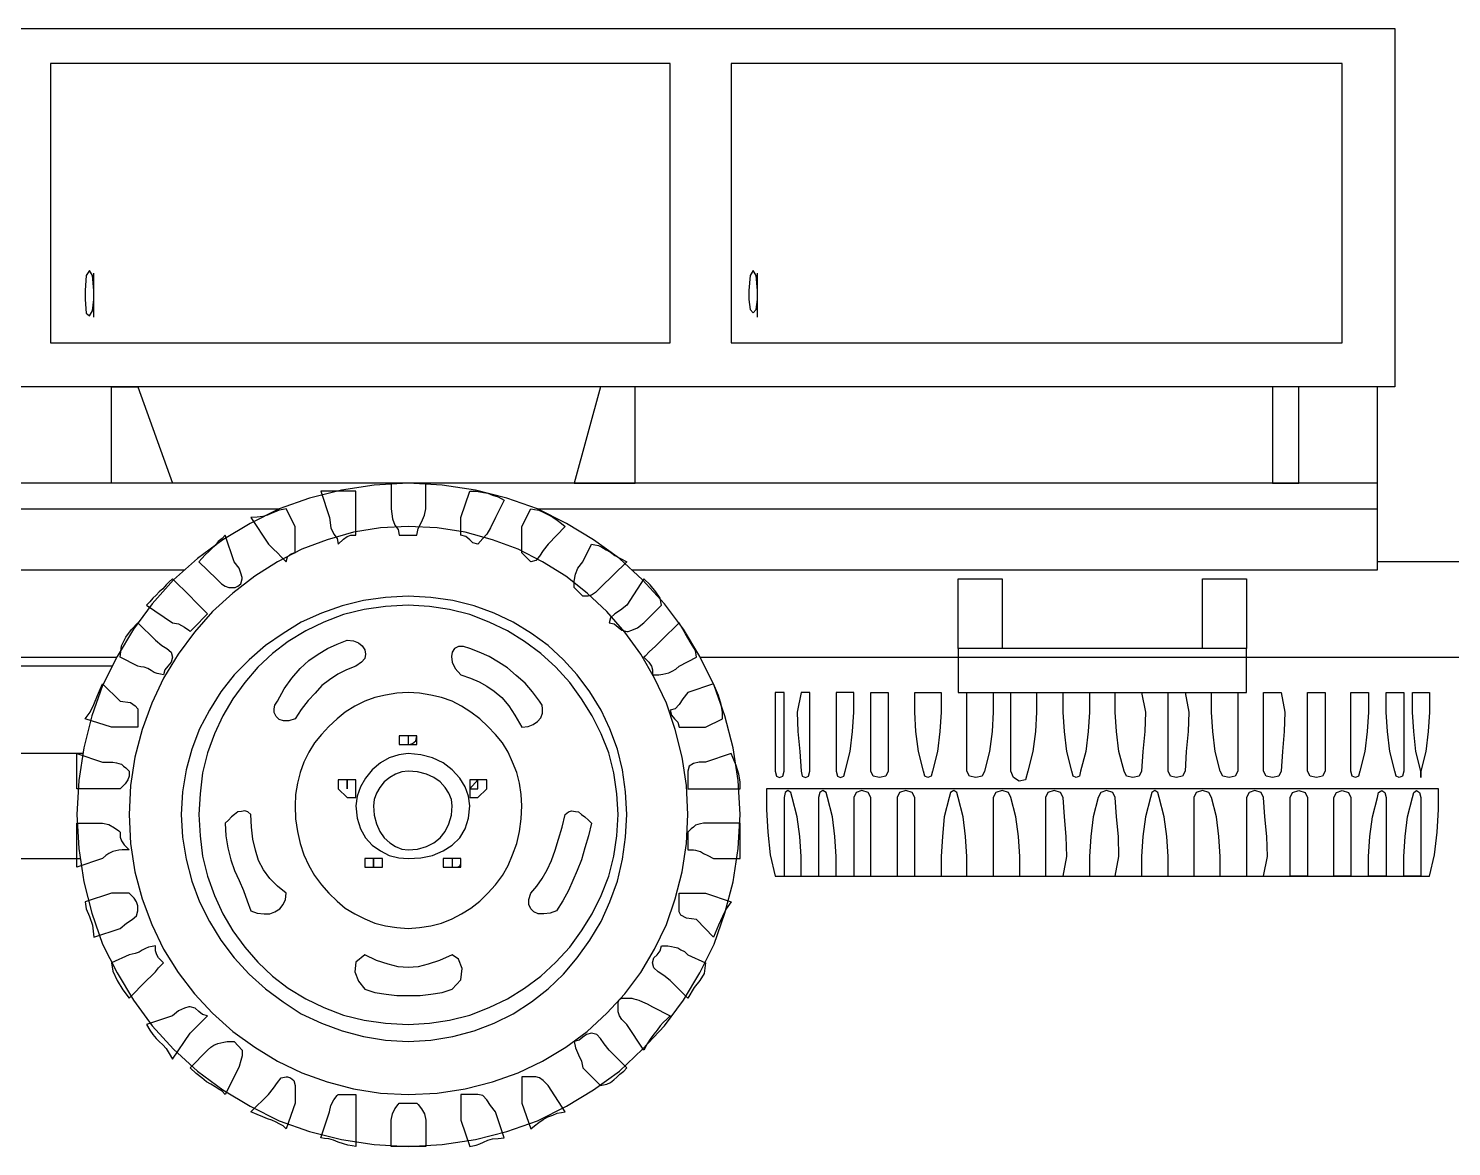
# Model space of a CAD drawing. Header units: millimetres. Extents: x -3106.05 to -3100.2, y 1822.95 to 1825.11.
# Drawn here: x -3104.219 to -3102.379, y 1822.962 to 1824.408 of the extents above; entities that cross this region are included whole.
import ezdxf

# ---------------------------------------------------------------- set-up
doc = ezdxf.new("R2010")
doc.units = ezdxf.units.MM
doc.header["$LTSCALE"] = 10
doc.layers.add('Veículos', color=2, linetype='Continuous')

msp = doc.modelspace()

# ---------------------------------------------------------------- linework, layer by layer
at = {"layer": 'Veículos'}
for points in [[(-3102.4519, 1823.9442), (-3105.9975, 1823.9442), (-3105.9975, 1824.4076), (-3102.4519, 1824.4076), (-3102.4519, 1823.9442)], [(-3103.3892, 1824.3621), (-3104.1909, 1824.3621), (-3104.1909, 1824.0011), (-3103.3892, 1824.0011), (-3103.3892, 1824.3621)], [(-3103.3892, 1824.3621), (-3104.1909, 1824.3621), (-3104.1909, 1824.0011)], [(-3102.5201, 1824.3621), (-3103.3104, 1824.3621), (-3103.3104, 1824.0011), (-3102.5201, 1824.0011), (-3102.5201, 1824.3621)], [(-3102.5201, 1824.3621), (-3103.3104, 1824.3621), (-3103.3104, 1824.0011)], [(-3104.1348, 1824.0686), (-3104.1364, 1824.0881), (-3104.1405, 1824.0946), (-3104.1446, 1824.0881), (-3104.1462, 1824.0686), (-3104.1462, 1824.0572), (-3104.1446, 1824.0393), (-3104.1405, 1824.036), (-3104.1364, 1824.0426), (-3104.1348, 1824.0572), (-3104.1348, 1824.0686)], [(-3103.2762, 1824.0686), (-3103.2779, 1824.0881), (-3103.2819, 1824.0946), (-3103.286, 1824.0881), (-3103.2876, 1824.0686), (-3103.2876, 1824.0572), (-3103.286, 1824.0442), (-3103.2819, 1824.0401), (-3103.2779, 1824.0442), (-3103.2762, 1824.0572), (-3103.2762, 1824.0686)], [(-3104.1348, 1824.0344), (-3104.1348, 1824.036), (-3104.1348, 1824.0417), (-3104.1348, 1824.0491), (-3104.1348, 1824.0572), (-3104.1348, 1824.0686), (-3104.1348, 1824.0767), (-3104.1348, 1824.084), (-3104.1348, 1824.0897), (-3104.1348, 1824.0913)], [(-3103.2762, 1824.0344), (-3103.2762, 1824.036), (-3103.2762, 1824.0417), (-3103.2762, 1824.0491), (-3103.2762, 1824.0572), (-3103.2762, 1824.0686), (-3103.2762, 1824.0816), (-3103.2762, 1824.0889), (-3103.2762, 1824.0913), (-3103.2762, 1824.0913)], [(-3102.4746, 1823.9442), (-3105.9528, 1823.9442), (-3105.9528, 1823.7076), (-3104.9531, 1823.7076)], [(-3104.1121, 1823.9442), (-3104.0779, 1823.9442), (-3104.0332, 1823.8198), (-3104.1121, 1823.8198), (-3104.1121, 1823.9442)], [(-3103.4348, 1823.9442), (-3103.4795, 1823.9442), (-3103.5137, 1823.8198), (-3103.4348, 1823.8198), (-3103.4348, 1823.9442)], [(-3103.4392, 1823.7076), (-3102.4746, 1823.7076), (-3102.4746, 1823.9442)], [(-3102.5762, 1823.9442), (-3102.6104, 1823.9442), (-3102.6104, 1823.8198), (-3102.5762, 1823.8198), (-3102.5762, 1823.9442)], [(-3103.5608, 1823.7865), (-3102.4746, 1823.7865), (-3102.4746, 1823.8198), (-3105.7382, 1823.8198), (-3105.7382, 1823.7865)], [(-3103.7283, 1823.8198), (-3103.7722, 1823.8173), (-3103.8145, 1823.8108), (-3103.856, 1823.8003), (-3103.895, 1823.7865), (-3103.9324, 1823.7677), (-3103.9681, 1823.7466), (-3104.0007, 1823.7222), (-3104.0316, 1823.6946), (-3104.0592, 1823.6637), (-3104.0836, 1823.6311), (-3104.1047, 1823.5954), (-3104.1235, 1823.558), (-3104.1372, 1823.519), (-3104.1478, 1823.4775), (-3104.1543, 1823.4352), (-3104.1568, 1823.3913), (-3104.1543, 1823.3474), (-3104.1478, 1823.3043), (-3104.1372, 1823.2637), (-3104.1235, 1823.2238), (-3104.1047, 1823.1864), (-3104.0836, 1823.1514), (-3104.0592, 1823.1181), (-3104.0316, 1823.088), (-3104.0007, 1823.0596), (-3103.9681, 1823.0352), (-3103.9324, 1823.014), (-3103.895, 1822.9954), (-3103.856, 1822.9815), (-3103.8145, 1822.9709), (-3103.7722, 1822.9645), (-3103.7283, 1822.962), (-3103.6844, 1822.9645), (-3103.6413, 1822.9709), (-3103.6007, 1822.9815), (-3103.5608, 1822.9954), (-3103.5234, 1823.014), (-3103.4884, 1823.0352), (-3103.4551, 1823.0596), (-3103.425, 1823.088), (-3103.3966, 1823.1181), (-3103.3722, 1823.1514), (-3103.351, 1823.1864), (-3103.3324, 1823.2238), (-3103.3185, 1823.2637), (-3103.3079, 1823.3043), (-3103.3014, 1823.3474), (-3103.299, 1823.3913), (-3103.3014, 1823.4352), (-3103.3079, 1823.4775), (-3103.3185, 1823.519), (-3103.3324, 1823.558), (-3103.351, 1823.5954), (-3103.3722, 1823.6311), (-3103.3966, 1823.6637), (-3103.425, 1823.6946), (-3103.4551, 1823.7222), (-3103.4884, 1823.7466), (-3103.5234, 1823.7677), (-3103.5608, 1823.7865), (-3103.6007, 1823.8003), (-3103.6413, 1823.8108), (-3103.6844, 1823.8173), (-3103.7283, 1823.8198)], [(-3103.7055, 1823.8198), (-3103.7104, 1823.8198), (-3103.7161, 1823.8198), (-3103.7218, 1823.8198), (-3103.7283, 1823.8198), (-3103.7348, 1823.8198), (-3103.7405, 1823.8198), (-3103.7454, 1823.8198), (-3103.7502, 1823.8198), (-3103.7502, 1823.7865), (-3103.7486, 1823.7734), (-3103.7454, 1823.7653), (-3103.7413, 1823.7596), (-3103.7397, 1823.7523), (-3103.7332, 1823.7523), (-3103.7283, 1823.7523), (-3103.7234, 1823.7523), (-3103.7169, 1823.7523), (-3103.7153, 1823.7612), (-3103.7112, 1823.7694), (-3103.7072, 1823.7783), (-3103.7055, 1823.7865), (-3103.7055, 1823.8198)], [(-3103.7958, 1823.8092), (-3103.8007, 1823.8092), (-3103.8064, 1823.8092), (-3103.812, 1823.8092), (-3103.8186, 1823.8092), (-3103.825, 1823.8092), (-3103.8307, 1823.8092), (-3103.8364, 1823.8092), (-3103.8413, 1823.8092), (-3103.8299, 1823.7751), (-3103.8283, 1823.762), (-3103.8242, 1823.7539), (-3103.8202, 1823.7482), (-3103.8186, 1823.7409), (-3103.812, 1823.7474), (-3103.8072, 1823.7507), (-3103.8023, 1823.7523), (-3103.7958, 1823.7523), (-3103.7958, 1823.7596), (-3103.7958, 1823.7653), (-3103.7958, 1823.7734), (-3103.7958, 1823.7865), (-3103.7958, 1823.8092)], [(-3103.6486, 1823.8092), (-3103.6446, 1823.8092), (-3103.6405, 1823.8092), (-3103.6356, 1823.8084), (-3103.6307, 1823.8076), (-3103.625, 1823.8068), (-3103.6193, 1823.8043), (-3103.612, 1823.8019), (-3103.6039, 1823.7978), (-3103.6153, 1823.7751), (-3103.6218, 1823.762), (-3103.6267, 1823.7539), (-3103.6315, 1823.7482), (-3103.6381, 1823.7409), (-3103.6446, 1823.7425), (-3103.6486, 1823.7466), (-3103.6535, 1823.7507), (-3103.66, 1823.7523), (-3103.66, 1823.7588), (-3103.66, 1823.7637), (-3103.66, 1823.7686), (-3103.66, 1823.7751), (-3103.6486, 1823.8092)], [(-3104.54, 1823.7865), (-3103.895, 1823.7865)], [(-3103.886, 1823.7865), (-3103.8901, 1823.7856), (-3103.895, 1823.7848), (-3103.899, 1823.7832), (-3103.9047, 1823.7808), (-3103.9104, 1823.7783), (-3103.9161, 1823.7767), (-3103.9234, 1823.7759), (-3103.9316, 1823.7751), (-3103.9088, 1823.7409), (-3103.9023, 1823.7344), (-3103.8974, 1823.7295), (-3103.8925, 1823.7246), (-3103.886, 1823.7181), (-3103.8844, 1823.7246), (-3103.8803, 1823.7279), (-3103.8763, 1823.7295), (-3103.8746, 1823.7295), (-3103.8746, 1823.7385), (-3103.8746, 1823.7466), (-3103.8746, 1823.7556), (-3103.8746, 1823.7637), (-3103.886, 1823.7865)], [(-3103.5697, 1823.7865), (-3103.5649, 1823.7856), (-3103.5592, 1823.7848), (-3103.5535, 1823.7824), (-3103.5478, 1823.7791), (-3103.5413, 1823.7759), (-3103.5356, 1823.7718), (-3103.5299, 1823.7677), (-3103.525, 1823.7637), (-3103.547, 1823.7409), (-3103.5535, 1823.7328), (-3103.5584, 1823.7255), (-3103.5632, 1823.7198), (-3103.5697, 1823.7181), (-3103.5811, 1823.7295), (-3103.5811, 1823.7385), (-3103.5811, 1823.7466), (-3103.5811, 1823.7556), (-3103.5811, 1823.7637), (-3103.5697, 1823.7865)], [(-3103.7283, 1823.7637), (-3103.7641, 1823.762), (-3103.799, 1823.7564), (-3103.8332, 1823.7466), (-3103.8657, 1823.7344), (-3103.8974, 1823.7181), (-3103.9267, 1823.6995), (-3103.9551, 1823.6775), (-3103.9812, 1823.6539), (-3104.0047, 1823.6271), (-3104.0259, 1823.5986), (-3104.0446, 1823.5677), (-3104.06, 1823.5352), (-3104.0722, 1823.5011), (-3104.082, 1823.4653), (-3104.0876, 1823.4287), (-3104.0893, 1823.3913), (-3104.0876, 1823.3539), (-3104.082, 1823.3173), (-3104.0722, 1823.2823), (-3104.06, 1823.249), (-3104.0446, 1823.2173), (-3104.0259, 1823.1872), (-3104.0047, 1823.1596), (-3103.9812, 1823.1344), (-3103.9551, 1823.1108), (-3103.9267, 1823.0905), (-3103.8974, 1823.0726), (-3103.8657, 1823.0571), (-3103.8332, 1823.0458), (-3103.799, 1823.0368), (-3103.7641, 1823.0311), (-3103.7283, 1823.0295), (-3103.6909, 1823.0311), (-3103.6543, 1823.0368), (-3103.6193, 1823.0458), (-3103.586, 1823.0571), (-3103.5543, 1823.0726), (-3103.5242, 1823.0905), (-3103.4966, 1823.1108), (-3103.4714, 1823.1344), (-3103.4478, 1823.1596), (-3103.4275, 1823.1872), (-3103.4096, 1823.2173), (-3103.3941, 1823.249), (-3103.3828, 1823.2823), (-3103.3738, 1823.3173), (-3103.3681, 1823.3539), (-3103.3665, 1823.3913), (-3103.3681, 1823.4287), (-3103.3738, 1823.4653), (-3103.3828, 1823.5011), (-3103.3941, 1823.5352), (-3103.4096, 1823.5677), (-3103.4275, 1823.5986), (-3103.4478, 1823.6271), (-3103.4714, 1823.6539), (-3103.4966, 1823.6775), (-3103.5242, 1823.6995), (-3103.5543, 1823.7181), (-3103.586, 1823.7344), (-3103.6193, 1823.7466), (-3103.6543, 1823.7564), (-3103.6909, 1823.762), (-3103.7283, 1823.7637)], [(-3103.9649, 1823.7523), (-3103.969, 1823.7482), (-3103.9738, 1823.7442), (-3103.9779, 1823.7393), (-3103.982, 1823.7352), (-3103.986, 1823.7312), (-3103.9909, 1823.7271), (-3103.995, 1823.7222), (-3103.999, 1823.7181), (-3103.9763, 1823.6962), (-3103.9698, 1823.6897), (-3103.9649, 1823.6864), (-3103.96, 1823.6848), (-3103.9535, 1823.6848), (-3103.9519, 1823.6848), (-3103.9486, 1823.6864), (-3103.9446, 1823.6897), (-3103.943, 1823.6962), (-3103.943, 1823.6978), (-3103.9446, 1823.7035), (-3103.947, 1823.71), (-3103.9535, 1823.7181), (-3103.9649, 1823.7523)], [(-3103.4909, 1823.7409), (-3103.4868, 1823.7401), (-3103.4819, 1823.7393), (-3103.4779, 1823.7369), (-3103.4722, 1823.7336), (-3103.4665, 1823.7303), (-3103.4608, 1823.7263), (-3103.4535, 1823.7222), (-3103.4454, 1823.7181), (-3103.4795, 1823.6848), (-3103.486, 1823.6783), (-3103.4909, 1823.675), (-3103.4958, 1823.6734), (-3103.5023, 1823.6734), (-3103.5137, 1823.6848), (-3103.5137, 1823.6929), (-3103.512, 1823.7019), (-3103.5088, 1823.71), (-3103.5023, 1823.7181), (-3103.4909, 1823.7409)], [(-3104.4003, 1823.7076), (-3104.017, 1823.7076)], [(-3103.3506, 1823.5946), (-3102.3502, 1823.5946), (-3102.3502, 1823.7181), (-3102.4746, 1823.7181), (-3102.4746, 1823.7181)], [(-3104.0332, 1823.6962), (-3104.0373, 1823.6921), (-3104.0413, 1823.6881), (-3104.0454, 1823.6832), (-3104.0503, 1823.6791), (-3104.0543, 1823.675), (-3104.0584, 1823.671), (-3104.0625, 1823.6661), (-3104.0665, 1823.6621), (-3104.0332, 1823.6393), (-3104.0251, 1823.6377), (-3104.0177, 1823.6336), (-3104.012, 1823.6295), (-3104.0104, 1823.6279), (-3104.0039, 1823.6344), (-3103.999, 1823.6393), (-3103.9942, 1823.6442), (-3103.9877, 1823.6507), (-3103.9942, 1823.6572), (-3103.999, 1823.6621), (-3104.0039, 1823.6669), (-3104.0104, 1823.6734), (-3104.0332, 1823.6962)], [(-3103.4006, 1823.6621), (-3103.4023, 1823.671), (-3103.408, 1823.6791), (-3103.4153, 1823.6881), (-3103.4234, 1823.6962), (-3103.4454, 1823.6621), (-3103.4535, 1823.6556), (-3103.4608, 1823.6507), (-3103.4665, 1823.6458), (-3103.4681, 1823.6393), (-3103.4616, 1823.6377), (-3103.4567, 1823.6336), (-3103.4519, 1823.6295), (-3103.4454, 1823.6279), (-3103.4437, 1823.6279), (-3103.4388, 1823.6295), (-3103.4315, 1823.6328), (-3103.4234, 1823.6393), (-3103.4006, 1823.6621)], [(-3102.96, 1823.606), (-3103.0169, 1823.606), (-3103.0169, 1823.6962), (-3102.96, 1823.6962), (-3102.96, 1823.606)], [(-3102.6437, 1823.606), (-3102.7006, 1823.606), (-3102.7006, 1823.6962), (-3102.6437, 1823.6962), (-3102.6437, 1823.606)], [(-3103.7283, 1823.6734), (-3103.7576, 1823.6718), (-3103.786, 1823.6678), (-3103.8137, 1823.6612), (-3103.8405, 1823.6515), (-3103.8665, 1823.6401), (-3103.8901, 1823.6255), (-3103.9128, 1823.61), (-3103.934, 1823.5913), (-3103.9535, 1823.5718), (-3103.9706, 1823.5498), (-3103.9852, 1823.5263), (-3103.9982, 1823.5019), (-3104.008, 1823.4759), (-3104.0153, 1823.449), (-3104.0202, 1823.4206), (-3104.0218, 1823.3913), (-3104.0202, 1823.362), (-3104.0153, 1823.3336), (-3104.008, 1823.3051), (-3103.9982, 1823.2783), (-3103.9852, 1823.2531), (-3103.9706, 1823.2287), (-3103.9535, 1823.2059), (-3103.934, 1823.1848), (-3103.9128, 1823.1661), (-3103.8901, 1823.149), (-3103.8665, 1823.1336), (-3103.8405, 1823.1214), (-3103.8137, 1823.1116), (-3103.786, 1823.1043), (-3103.7576, 1823.0994), (-3103.7283, 1823.0978), (-3103.699, 1823.0994), (-3103.6706, 1823.1043), (-3103.6429, 1823.1116), (-3103.6169, 1823.1214), (-3103.5925, 1823.1336), (-3103.5689, 1823.149), (-3103.547, 1823.1661), (-3103.5275, 1823.1848), (-3103.5096, 1823.2059), (-3103.4933, 1823.2287), (-3103.4787, 1823.2531), (-3103.4673, 1823.2783), (-3103.4576, 1823.3051), (-3103.451, 1823.3336), (-3103.447, 1823.362), (-3103.4454, 1823.3913), (-3103.447, 1823.4206), (-3103.451, 1823.449), (-3103.4576, 1823.4759), (-3103.4673, 1823.5019), (-3103.4787, 1823.5263), (-3103.4933, 1823.5498), (-3103.5096, 1823.5718), (-3103.5275, 1823.5913), (-3103.547, 1823.61), (-3103.5689, 1823.6255), (-3103.5925, 1823.6401), (-3103.6169, 1823.6515), (-3103.6429, 1823.6612), (-3103.6706, 1823.6678), (-3103.699, 1823.6718), (-3103.7283, 1823.6734)], [(-3103.7283, 1823.6621), (-3103.7576, 1823.6604), (-3103.7852, 1823.6564), (-3103.812, 1823.6499), (-3103.8372, 1823.6401), (-3103.8608, 1823.6287), (-3103.8836, 1823.6149), (-3103.9039, 1823.5994), (-3103.9226, 1823.5816), (-3103.9397, 1823.562), (-3103.9551, 1823.5409), (-3103.9681, 1823.519), (-3103.9787, 1823.4954), (-3103.9877, 1823.471), (-3103.9942, 1823.445), (-3103.9974, 1823.4181), (-3103.999, 1823.3913), (-3103.9974, 1823.3636), (-3103.9942, 1823.3376), (-3103.9877, 1823.3116), (-3103.9787, 1823.2864), (-3103.9681, 1823.2629), (-3103.9551, 1823.2409), (-3103.9397, 1823.2198), (-3103.9226, 1823.2002), (-3103.9039, 1823.1824), (-3103.8836, 1823.1669), (-3103.8608, 1823.1531), (-3103.8372, 1823.1417), (-3103.812, 1823.132), (-3103.7852, 1823.1254), (-3103.7576, 1823.1214), (-3103.7283, 1823.1197), (-3103.7006, 1823.1214), (-3103.6746, 1823.1254), (-3103.6486, 1823.132), (-3103.6234, 1823.1417), (-3103.5998, 1823.1531), (-3103.5779, 1823.1669), (-3103.5568, 1823.1824), (-3103.5372, 1823.2002), (-3103.5193, 1823.2198), (-3103.5039, 1823.2409), (-3103.4901, 1823.2629), (-3103.4787, 1823.2864), (-3103.4689, 1823.3116), (-3103.4624, 1823.3376), (-3103.4584, 1823.3636), (-3103.4567, 1823.3913), (-3103.4584, 1823.4181), (-3103.4624, 1823.445), (-3103.4689, 1823.471), (-3103.4787, 1823.4954), (-3103.4901, 1823.519), (-3103.5039, 1823.5409), (-3103.5193, 1823.562), (-3103.5372, 1823.5816), (-3103.5568, 1823.5994), (-3103.5779, 1823.6149), (-3103.5998, 1823.6287), (-3103.6234, 1823.6401), (-3103.6486, 1823.6499), (-3103.6746, 1823.6564), (-3103.7006, 1823.6604), (-3103.7283, 1823.6621)], [(-3104.1007, 1823.5946), (-3104.099, 1823.6092), (-3104.0933, 1823.6206), (-3104.086, 1823.6303), (-3104.0779, 1823.6393), (-3104.0551, 1823.6165), (-3104.047, 1823.61), (-3104.0405, 1823.606), (-3104.0348, 1823.6011), (-3104.0332, 1823.5946), (-3104.0348, 1823.5881), (-3104.0389, 1823.5832), (-3104.0429, 1823.5783), (-3104.0446, 1823.5718), (-3104.0486, 1823.5726), (-3104.0527, 1823.5734), (-3104.0568, 1823.5751), (-3104.0608, 1823.5775), (-3104.0649, 1823.5799), (-3104.0698, 1823.5816), (-3104.0739, 1823.5824), (-3104.0779, 1823.5832), (-3104.1007, 1823.5946)], [(-3103.3551, 1823.5946), (-3103.3567, 1823.6035), (-3103.3624, 1823.6125), (-3103.3697, 1823.6247), (-3103.3779, 1823.6393), (-3103.4006, 1823.6165), (-3103.4088, 1823.6084), (-3103.4161, 1823.6019), (-3103.4218, 1823.5962), (-3103.4234, 1823.5946), (-3103.4169, 1823.5881), (-3103.4137, 1823.5832), (-3103.412, 1823.5783), (-3103.412, 1823.5718), (-3103.408, 1823.5718), (-3103.4039, 1823.5718), (-3103.399, 1823.5726), (-3103.3949, 1823.5734), (-3103.3909, 1823.5743), (-3103.3868, 1823.5767), (-3103.382, 1823.5791), (-3103.3779, 1823.5832), (-3103.3551, 1823.5946)], [(-3103.7958, 1823.5832), (-3103.808, 1823.5783), (-3103.8194, 1823.5726), (-3103.8299, 1823.5653), (-3103.8397, 1823.558), (-3103.8486, 1823.5482), (-3103.8576, 1823.5385), (-3103.8665, 1823.5271), (-3103.8746, 1823.5149), (-3103.8828, 1823.5124), (-3103.8893, 1823.5124), (-3103.895, 1823.5141), (-3103.899, 1823.5181), (-3103.9015, 1823.523), (-3103.9015, 1823.5279), (-3103.9007, 1823.5328), (-3103.8974, 1823.5377), (-3103.8885, 1823.5539), (-3103.8787, 1823.5677), (-3103.8681, 1823.5799), (-3103.8568, 1823.5905), (-3103.8446, 1823.5986), (-3103.8324, 1823.606), (-3103.8202, 1823.6116), (-3103.8072, 1823.6165), (-3103.799, 1823.6157), (-3103.7925, 1823.6133), (-3103.7876, 1823.6092), (-3103.7844, 1823.6043), (-3103.7836, 1823.5986), (-3103.7844, 1823.5929), (-3103.7885, 1823.5881), (-3103.7958, 1823.5832)], [(-3103.66, 1823.5718), (-3103.6478, 1823.5677), (-3103.6364, 1823.5629), (-3103.6267, 1823.5572), (-3103.6169, 1823.5507), (-3103.6071, 1823.5425), (-3103.5982, 1823.532), (-3103.5901, 1823.5198), (-3103.5811, 1823.5043), (-3103.573, 1823.5051), (-3103.5665, 1823.5076), (-3103.5608, 1823.5116), (-3103.5568, 1823.5165), (-3103.5543, 1823.5222), (-3103.5543, 1823.5279), (-3103.5551, 1823.5328), (-3103.5584, 1823.5377), (-3103.5673, 1823.5498), (-3103.5771, 1823.5612), (-3103.5885, 1823.571), (-3103.5998, 1823.5808), (-3103.6112, 1823.5881), (-3103.6234, 1823.5954), (-3103.6364, 1823.6011), (-3103.6486, 1823.606), (-3103.6567, 1823.6084), (-3103.6632, 1823.6084), (-3103.6681, 1823.606), (-3103.6714, 1823.6011), (-3103.6722, 1823.5954), (-3103.6714, 1823.5881), (-3103.6673, 1823.5799), (-3103.66, 1823.5718)], [(-3102.6437, 1823.606), (-3103.0169, 1823.606), (-3103.0169, 1823.549), (-3102.6437, 1823.549), (-3102.6437, 1823.606)], [(-3104.3061, 1823.5946), (-3104.2023, 1823.5946), (-3104.1051, 1823.5946)], [(-3104.1108, 1823.5832), (-3104.2994, 1823.5832)], [(-3104.1462, 1823.5149), (-3104.1397, 1823.5238), (-3104.1348, 1823.5336), (-3104.1299, 1823.545), (-3104.1235, 1823.5604), (-3104.1007, 1823.5377), (-3104.0876, 1823.536), (-3104.0812, 1823.532), (-3104.0779, 1823.5279), (-3104.0779, 1823.5263), (-3104.0779, 1823.5198), (-3104.0779, 1823.5149), (-3104.0779, 1823.5108), (-3104.0779, 1823.5043), (-3104.082, 1823.5043), (-3104.0868, 1823.5043), (-3104.0909, 1823.5043), (-3104.095, 1823.5043), (-3104.099, 1823.5043), (-3104.1039, 1823.5043), (-3104.108, 1823.5043), (-3104.1121, 1823.5043), (-3104.1462, 1823.5149)], [(-3103.3218, 1823.5149), (-3103.3218, 1823.5238), (-3103.3234, 1823.5336), (-3103.3267, 1823.545), (-3103.3332, 1823.5604), (-3103.3665, 1823.549), (-3103.373, 1823.5409), (-3103.3779, 1823.5336), (-3103.3828, 1823.5279), (-3103.3892, 1823.5263), (-3103.3876, 1823.5198), (-3103.3836, 1823.5149), (-3103.3795, 1823.5108), (-3103.3779, 1823.5043), (-3103.3738, 1823.5043), (-3103.3706, 1823.5043), (-3103.3681, 1823.5043), (-3103.3649, 1823.5043), (-3103.3616, 1823.5043), (-3103.3567, 1823.5043), (-3103.351, 1823.5043), (-3103.3437, 1823.5043), (-3103.3218, 1823.5149)], [(-3103.7283, 1823.549), (-3103.7429, 1823.5482), (-3103.7576, 1823.5458), (-3103.7714, 1823.5425), (-3103.7844, 1823.5377), (-3103.7974, 1823.5312), (-3103.8096, 1823.5238), (-3103.8202, 1823.5149), (-3103.8307, 1823.5051), (-3103.8405, 1823.4946), (-3103.8494, 1823.484), (-3103.8568, 1823.4718), (-3103.8633, 1823.4588), (-3103.8681, 1823.4458), (-3103.8714, 1823.432), (-3103.8738, 1823.4173), (-3103.8746, 1823.4027), (-3103.8738, 1823.3856), (-3103.8714, 1823.3693), (-3103.8681, 1823.3539), (-3103.8633, 1823.3393), (-3103.8568, 1823.3254), (-3103.8494, 1823.3125), (-3103.8405, 1823.3002), (-3103.8307, 1823.2897), (-3103.8202, 1823.2791), (-3103.8096, 1823.2702), (-3103.7974, 1823.2629), (-3103.7844, 1823.2563), (-3103.7714, 1823.2506), (-3103.7576, 1823.2474), (-3103.7429, 1823.245), (-3103.7283, 1823.2441), (-3103.7137, 1823.245), (-3103.699, 1823.2474), (-3103.6852, 1823.2506), (-3103.6714, 1823.2563), (-3103.6592, 1823.2629), (-3103.647, 1823.2702), (-3103.6356, 1823.2791), (-3103.625, 1823.2897), (-3103.6153, 1823.3002), (-3103.6063, 1823.3125), (-3103.599, 1823.3254), (-3103.5933, 1823.3393), (-3103.5876, 1823.3539), (-3103.5844, 1823.3693), (-3103.5819, 1823.3856), (-3103.5811, 1823.4027), (-3103.5819, 1823.4173), (-3103.5844, 1823.432), (-3103.5876, 1823.4458), (-3103.5933, 1823.4588), (-3103.599, 1823.4718), (-3103.6063, 1823.484), (-3103.6153, 1823.4946), (-3103.625, 1823.5051), (-3103.6356, 1823.5149), (-3103.647, 1823.5238), (-3103.6592, 1823.5312), (-3103.6714, 1823.5377), (-3103.6852, 1823.5425), (-3103.699, 1823.5458), (-3103.7137, 1823.5482), (-3103.7283, 1823.549)], [(-3103.2535, 1823.549), (-3103.2535, 1823.5238), (-3103.2535, 1823.4986), (-3103.2535, 1823.4726), (-3103.2535, 1823.4474), (-3103.2519, 1823.4409), (-3103.2478, 1823.4393), (-3103.2437, 1823.4409), (-3103.2421, 1823.4474), (-3103.2421, 1823.4726), (-3103.2421, 1823.4986), (-3103.2421, 1823.5238), (-3103.2421, 1823.549), (-3103.2535, 1823.549)], [(-3103.2201, 1823.549), (-3103.225, 1823.5238), (-3103.2242, 1823.4986), (-3103.2218, 1823.4726), (-3103.2201, 1823.4474), (-3103.2185, 1823.4409), (-3103.2144, 1823.4393), (-3103.2104, 1823.4409), (-3103.2088, 1823.4474), (-3103.2088, 1823.4726), (-3103.2088, 1823.4986), (-3103.2088, 1823.5238), (-3103.2088, 1823.549), (-3103.2201, 1823.549)], [(-3103.1746, 1823.549), (-3103.1746, 1823.5238), (-3103.1746, 1823.4986), (-3103.1746, 1823.4726), (-3103.1746, 1823.4474), (-3103.173, 1823.4409), (-3103.1689, 1823.4393), (-3103.1649, 1823.4409), (-3103.1632, 1823.4474), (-3103.1567, 1823.4726), (-3103.1535, 1823.4986), (-3103.1519, 1823.5238), (-3103.1519, 1823.549), (-3103.1746, 1823.549)], [(-3103.1072, 1823.549), (-3103.1072, 1823.5238), (-3103.1072, 1823.4986), (-3103.1072, 1823.4726), (-3103.1072, 1823.4474), (-3103.1104, 1823.4409), (-3103.1186, 1823.4393), (-3103.1267, 1823.4409), (-3103.1299, 1823.4474), (-3103.1299, 1823.4726), (-3103.1299, 1823.4986), (-3103.1299, 1823.5238), (-3103.1299, 1823.549), (-3103.1072, 1823.549)], [(-3103.0389, 1823.549), (-3103.0389, 1823.5238), (-3103.0405, 1823.4986), (-3103.0437, 1823.4726), (-3103.0502, 1823.4474), (-3103.0519, 1823.4409), (-3103.0559, 1823.4393), (-3103.06, 1823.4409), (-3103.0616, 1823.4474), (-3103.0681, 1823.4726), (-3103.0714, 1823.4986), (-3103.073, 1823.5238), (-3103.073, 1823.549), (-3103.0389, 1823.549)], [(-3102.9714, 1823.549), (-3102.9714, 1823.5238), (-3102.973, 1823.4986), (-3102.9763, 1823.4726), (-3102.9828, 1823.4474), (-3102.986, 1823.4409), (-3102.9941, 1823.4393), (-3103.0023, 1823.4409), (-3103.0055, 1823.4474), (-3103.0055, 1823.4726), (-3103.0055, 1823.4986), (-3103.0055, 1823.5238), (-3103.0055, 1823.549), (-3102.9714, 1823.549)], [(-3102.9153, 1823.549), (-3102.9153, 1823.5238), (-3102.9169, 1823.4986), (-3102.9202, 1823.4726), (-3102.9267, 1823.4474), (-3102.9299, 1823.436), (-3102.9381, 1823.4344), (-3102.9454, 1823.4393), (-3102.9486, 1823.4474), (-3102.9486, 1823.4726), (-3102.9486, 1823.4986), (-3102.9486, 1823.5238), (-3102.9486, 1823.549), (-3102.9153, 1823.549)], [(-3102.847, 1823.549), (-3102.847, 1823.5238), (-3102.8486, 1823.4986), (-3102.8519, 1823.4726), (-3102.8584, 1823.4474), (-3102.86, 1823.4409), (-3102.864, 1823.4393), (-3102.8681, 1823.4409), (-3102.8697, 1823.4474), (-3102.8763, 1823.4726), (-3102.8795, 1823.4986), (-3102.8811, 1823.5238), (-3102.8811, 1823.549), (-3102.847, 1823.549)], [(-3102.7795, 1823.549), (-3102.7746, 1823.5238), (-3102.7754, 1823.4986), (-3102.7779, 1823.4726), (-3102.7795, 1823.4474), (-3102.7827, 1823.4409), (-3102.7909, 1823.4393), (-3102.799, 1823.4409), (-3102.8023, 1823.4474), (-3102.8088, 1823.4726), (-3102.812, 1823.4986), (-3102.8137, 1823.5238), (-3102.8137, 1823.549), (-3102.7795, 1823.549)], [(-3102.7234, 1823.549), (-3102.7185, 1823.5238), (-3102.7193, 1823.4986), (-3102.7218, 1823.4726), (-3102.7234, 1823.4474), (-3102.7267, 1823.4409), (-3102.7348, 1823.4393), (-3102.7421, 1823.4409), (-3102.7454, 1823.4474), (-3102.7454, 1823.4726), (-3102.7454, 1823.4986), (-3102.7454, 1823.5238), (-3102.7454, 1823.549), (-3102.7234, 1823.549)], [(-3102.6551, 1823.549), (-3102.6551, 1823.5238), (-3102.6551, 1823.4986), (-3102.6551, 1823.4726), (-3102.6551, 1823.4474), (-3102.6584, 1823.4409), (-3102.6665, 1823.4393), (-3102.6746, 1823.4409), (-3102.6779, 1823.4474), (-3102.6844, 1823.4726), (-3102.6876, 1823.4986), (-3102.6892, 1823.5238), (-3102.6892, 1823.549), (-3102.6551, 1823.549)], [(-3102.599, 1823.549), (-3102.5941, 1823.5238), (-3102.595, 1823.4986), (-3102.5974, 1823.4726), (-3102.599, 1823.4474), (-3102.6022, 1823.4409), (-3102.6104, 1823.4393), (-3102.6185, 1823.4409), (-3102.6218, 1823.4474), (-3102.6218, 1823.4726), (-3102.6218, 1823.4986), (-3102.6218, 1823.5238), (-3102.6218, 1823.549), (-3102.599, 1823.549)], [(-3102.5421, 1823.549), (-3102.5421, 1823.5238), (-3102.5421, 1823.4986), (-3102.5421, 1823.4726), (-3102.5421, 1823.4474), (-3102.5454, 1823.4409), (-3102.5535, 1823.4393), (-3102.5616, 1823.4409), (-3102.5649, 1823.4474), (-3102.5649, 1823.4726), (-3102.5649, 1823.4986), (-3102.5649, 1823.5238), (-3102.5649, 1823.549), (-3102.5421, 1823.549)], [(-3102.486, 1823.549), (-3102.486, 1823.5238), (-3102.4876, 1823.4986), (-3102.4909, 1823.4726), (-3102.4974, 1823.4474), (-3102.499, 1823.4409), (-3102.5031, 1823.4393), (-3102.5071, 1823.4409), (-3102.5088, 1823.4474), (-3102.5088, 1823.4726), (-3102.5088, 1823.4986), (-3102.5088, 1823.5238), (-3102.5088, 1823.549), (-3102.486, 1823.549)], [(-3102.4405, 1823.549), (-3102.4405, 1823.5238), (-3102.4405, 1823.4986), (-3102.4405, 1823.4726), (-3102.4405, 1823.4474), (-3102.4421, 1823.4409), (-3102.4462, 1823.4393), (-3102.4502, 1823.4409), (-3102.4519, 1823.4474), (-3102.4584, 1823.4726), (-3102.4616, 1823.4986), (-3102.4632, 1823.5238), (-3102.4632, 1823.549), (-3102.4405, 1823.549)], [(-3102.4071, 1823.549), (-3102.4071, 1823.5238), (-3102.4088, 1823.4986), (-3102.412, 1823.4726), (-3102.4185, 1823.4474), (-3102.4185, 1823.4409), (-3102.4185, 1823.4393), (-3102.4185, 1823.4409), (-3102.4185, 1823.4474), (-3102.425, 1823.4726), (-3102.4274, 1823.4986), (-3102.4291, 1823.5238), (-3102.4291, 1823.549), (-3102.4071, 1823.549)], [(-3103.7169, 1823.493), (-3103.7283, 1823.493), (-3103.7283, 1823.493), (-3103.7397, 1823.493), (-3103.7397, 1823.493), (-3103.7397, 1823.4816), (-3103.7283, 1823.4816), (-3103.7283, 1823.4816), (-3103.7169, 1823.4816), (-3103.7169, 1823.4816), (-3103.7169, 1823.493), (-3103.7169, 1823.493), (-3103.7169, 1823.493)], [(-3103.7283, 1823.493), (-3103.7283, 1823.493), (-3103.7283, 1823.4864), (-3103.7283, 1823.4832), (-3103.7283, 1823.4816), (-3103.7283, 1823.4816), (-3103.7267, 1823.4816), (-3103.7226, 1823.4832), (-3103.7185, 1823.4864), (-3103.7169, 1823.493), (-3103.7283, 1823.493)], [(-3104.149, 1823.4702), (-3104.2578, 1823.4702)], [(-3104.1568, 1823.4246), (-3104.1568, 1823.4336), (-3104.1568, 1823.4434), (-3104.1568, 1823.4547), (-3104.1568, 1823.4702), (-3104.1235, 1823.4588), (-3104.1161, 1823.4588), (-3104.1104, 1823.4588), (-3104.1056, 1823.458), (-3104.1023, 1823.4572), (-3104.099, 1823.4563), (-3104.0966, 1823.4539), (-3104.0933, 1823.4515), (-3104.0893, 1823.4474), (-3104.0893, 1823.4409), (-3104.0909, 1823.436), (-3104.0942, 1823.4311), (-3104.1007, 1823.4246), (-3104.1023, 1823.4246), (-3104.108, 1823.4246), (-3104.1153, 1823.4246), (-3104.1235, 1823.4246), (-3104.1568, 1823.4246)], [(-3103.7283, 1823.4702), (-3103.7405, 1823.4685), (-3103.7527, 1823.4645), (-3103.7641, 1823.458), (-3103.7747, 1823.449), (-3103.7836, 1823.4385), (-3103.7901, 1823.4271), (-3103.7941, 1823.4149), (-3103.7958, 1823.4027), (-3103.7941, 1823.3864), (-3103.7901, 1823.3726), (-3103.7836, 1823.3612), (-3103.7747, 1823.3515), (-3103.7641, 1823.3442), (-3103.7527, 1823.3385), (-3103.7405, 1823.3352), (-3103.7283, 1823.3344), (-3103.712, 1823.3352), (-3103.6966, 1823.3385), (-3103.6828, 1823.3442), (-3103.6714, 1823.3515), (-3103.6616, 1823.3612), (-3103.6543, 1823.3726), (-3103.6502, 1823.3864), (-3103.6486, 1823.4027), (-3103.6502, 1823.4149), (-3103.6543, 1823.4271), (-3103.6616, 1823.4385), (-3103.6714, 1823.449), (-3103.6828, 1823.458), (-3103.6966, 1823.4645), (-3103.712, 1823.4685), (-3103.7283, 1823.4702)], [(-3103.299, 1823.4246), (-3103.299, 1823.4336), (-3103.3006, 1823.4434), (-3103.3039, 1823.4547), (-3103.3104, 1823.4702), (-3103.3437, 1823.4588), (-3103.3518, 1823.4588), (-3103.3592, 1823.4572), (-3103.3649, 1823.4539), (-3103.3665, 1823.4474), (-3103.3665, 1823.4409), (-3103.3665, 1823.436), (-3103.3665, 1823.4311), (-3103.3665, 1823.4246), (-3103.3624, 1823.4246), (-3103.3592, 1823.4246), (-3103.3567, 1823.4246), (-3103.3535, 1823.4246), (-3103.3502, 1823.4246), (-3103.3462, 1823.4246), (-3103.3405, 1823.4246), (-3103.3332, 1823.4246), (-3103.299, 1823.4246)], [(-3103.7958, 1823.436), (-3103.8072, 1823.436), (-3103.8072, 1823.436), (-3103.8186, 1823.436), (-3103.8186, 1823.4246), (-3103.8186, 1823.4246), (-3103.8072, 1823.4132), (-3103.8072, 1823.4132), (-3103.7958, 1823.4132), (-3103.7958, 1823.4246), (-3103.7958, 1823.4246), (-3103.7958, 1823.436), (-3103.7958, 1823.436)], [(-3103.8072, 1823.436), (-3103.8072, 1823.4246), (-3103.8072, 1823.4246), (-3103.8072, 1823.4246), (-3103.8072, 1823.436)], [(-3103.7283, 1823.4474), (-3103.7364, 1823.4466), (-3103.7445, 1823.4434), (-3103.7519, 1823.4393), (-3103.7592, 1823.4336), (-3103.7649, 1823.4263), (-3103.769, 1823.4189), (-3103.7722, 1823.4108), (-3103.773, 1823.4027), (-3103.7722, 1823.3905), (-3103.769, 1823.3791), (-3103.7649, 1823.3693), (-3103.7592, 1823.3612), (-3103.7519, 1823.3547), (-3103.7445, 1823.3498), (-3103.7364, 1823.3466), (-3103.7283, 1823.3458), (-3103.7161, 1823.3466), (-3103.7047, 1823.3498), (-3103.6949, 1823.3547), (-3103.6868, 1823.3612), (-3103.6803, 1823.3693), (-3103.6755, 1823.3791), (-3103.6722, 1823.3905), (-3103.6714, 1823.4027), (-3103.6722, 1823.4108), (-3103.6755, 1823.4189), (-3103.6803, 1823.4263), (-3103.6868, 1823.4336), (-3103.6949, 1823.4393), (-3103.7047, 1823.4434), (-3103.7161, 1823.4466), (-3103.7283, 1823.4474)], [(-3103.6381, 1823.436), (-3103.6381, 1823.436), (-3103.6486, 1823.436), (-3103.6486, 1823.436), (-3103.6486, 1823.4246), (-3103.6486, 1823.4246), (-3103.6486, 1823.4132), (-3103.6381, 1823.4132), (-3103.6381, 1823.4132), (-3103.6267, 1823.4246), (-3103.6267, 1823.4246), (-3103.6267, 1823.436), (-3103.6381, 1823.436)], [(-3103.6381, 1823.436), (-3103.6486, 1823.4246), (-3103.6381, 1823.4246), (-3103.6381, 1823.4246), (-3103.6381, 1823.436)], [(-3103.2649, 1823.4246), (-3103.2649, 1823.3978), (-3103.2632, 1823.3685), (-3103.26, 1823.3393), (-3103.2535, 1823.3116), (-3102.4071, 1823.3116), (-3102.4006, 1823.3393), (-3102.3974, 1823.3685), (-3102.3957, 1823.3978), (-3102.3957, 1823.4246), (-3103.2649, 1823.4246)], [(-3103.2201, 1823.3116), (-3103.2201, 1823.3368), (-3103.2218, 1823.3628), (-3103.225, 1823.3881), (-3103.2315, 1823.4132), (-3103.2332, 1823.4198), (-3103.2372, 1823.4222), (-3103.2405, 1823.4198), (-3103.2421, 1823.4132), (-3103.2421, 1823.3881), (-3103.2421, 1823.3628), (-3103.2421, 1823.3368), (-3103.2421, 1823.3116), (-3103.2201, 1823.3116)], [(-3103.1746, 1823.3116), (-3103.1746, 1823.3368), (-3103.1762, 1823.3628), (-3103.1795, 1823.3881), (-3103.186, 1823.4132), (-3103.1876, 1823.4198), (-3103.1917, 1823.4222), (-3103.1958, 1823.4198), (-3103.1974, 1823.4132), (-3103.1974, 1823.3881), (-3103.1974, 1823.3628), (-3103.1974, 1823.3368), (-3103.1974, 1823.3116), (-3103.1746, 1823.3116)], [(-3103.1299, 1823.3116), (-3103.1299, 1823.3368), (-3103.1299, 1823.3628), (-3103.1299, 1823.3881), (-3103.1299, 1823.4132), (-3103.1331, 1823.4198), (-3103.1413, 1823.4222), (-3103.1486, 1823.4198), (-3103.1519, 1823.4132), (-3103.1519, 1823.3881), (-3103.1519, 1823.3628), (-3103.1519, 1823.3368), (-3103.1519, 1823.3116), (-3103.1299, 1823.3116)], [(-3103.073, 1823.3116), (-3103.073, 1823.3368), (-3103.073, 1823.3628), (-3103.073, 1823.3881), (-3103.073, 1823.4132), (-3103.0763, 1823.4198), (-3103.0844, 1823.4222), (-3103.0925, 1823.4198), (-3103.0958, 1823.4132), (-3103.0958, 1823.3881), (-3103.0958, 1823.3628), (-3103.0958, 1823.3368), (-3103.0958, 1823.3116), (-3103.073, 1823.3116)], [(-3103.0055, 1823.3116), (-3103.0055, 1823.3368), (-3103.0072, 1823.3628), (-3103.0104, 1823.3881), (-3103.0169, 1823.4132), (-3103.0185, 1823.4198), (-3103.0226, 1823.4222), (-3103.0267, 1823.4198), (-3103.0283, 1823.4132), (-3103.0348, 1823.3881), (-3103.0372, 1823.3628), (-3103.0389, 1823.3368), (-3103.0389, 1823.3116), (-3103.0055, 1823.3116)], [(-3102.9372, 1823.3116), (-3102.9372, 1823.3368), (-3102.9389, 1823.3628), (-3102.9421, 1823.3881), (-3102.9486, 1823.4132), (-3102.9519, 1823.4198), (-3102.96, 1823.4222), (-3102.9681, 1823.4198), (-3102.9714, 1823.4132), (-3102.9714, 1823.3881), (-3102.9714, 1823.3628), (-3102.9714, 1823.3368), (-3102.9714, 1823.3116), (-3102.9372, 1823.3116)], [(-3102.8811, 1823.3116), (-3102.8763, 1823.3368), (-3102.8771, 1823.3628), (-3102.8795, 1823.3881), (-3102.8811, 1823.4132), (-3102.8844, 1823.4198), (-3102.8925, 1823.4222), (-3102.9007, 1823.4198), (-3102.9039, 1823.4132), (-3102.9039, 1823.3881), (-3102.9039, 1823.3628), (-3102.9039, 1823.3368), (-3102.9039, 1823.3116), (-3102.8811, 1823.3116)], [(-3102.8137, 1823.3116), (-3102.8088, 1823.3368), (-3102.8096, 1823.3628), (-3102.812, 1823.3881), (-3102.8137, 1823.4132), (-3102.8169, 1823.4198), (-3102.825, 1823.4222), (-3102.8323, 1823.4198), (-3102.8356, 1823.4132), (-3102.8421, 1823.3881), (-3102.8454, 1823.3628), (-3102.847, 1823.3368), (-3102.847, 1823.3116), (-3102.8137, 1823.3116)], [(-3102.7454, 1823.3116), (-3102.7454, 1823.3368), (-3102.747, 1823.3628), (-3102.7502, 1823.3881), (-3102.7567, 1823.4132), (-3102.7584, 1823.4198), (-3102.7624, 1823.4222), (-3102.7665, 1823.4198), (-3102.7681, 1823.4132), (-3102.7746, 1823.3881), (-3102.7779, 1823.3628), (-3102.7795, 1823.3368), (-3102.7795, 1823.3116), (-3102.7454, 1823.3116)], [(-3102.6779, 1823.3116), (-3102.6779, 1823.3368), (-3102.6795, 1823.3628), (-3102.6828, 1823.3881), (-3102.6892, 1823.4132), (-3102.6925, 1823.4198), (-3102.7006, 1823.4222), (-3102.7088, 1823.4198), (-3102.712, 1823.4132), (-3102.712, 1823.3881), (-3102.712, 1823.3628), (-3102.712, 1823.3368), (-3102.712, 1823.3116), (-3102.6779, 1823.3116)], [(-3102.6218, 1823.3116), (-3102.6169, 1823.3368), (-3102.6177, 1823.3628), (-3102.6201, 1823.3881), (-3102.6218, 1823.4132), (-3102.625, 1823.4198), (-3102.6332, 1823.4222), (-3102.6405, 1823.4198), (-3102.6437, 1823.4132), (-3102.6437, 1823.3881), (-3102.6437, 1823.3628), (-3102.6437, 1823.3368), (-3102.6437, 1823.3116), (-3102.6218, 1823.3116)], [(-3102.5876, 1823.3116), (-3102.5876, 1823.3368), (-3102.5876, 1823.3628), (-3102.5876, 1823.3881), (-3102.5876, 1823.4132), (-3102.5844, 1823.4198), (-3102.5762, 1823.4222), (-3102.5681, 1823.4198), (-3102.5649, 1823.4132), (-3102.5649, 1823.3881), (-3102.5649, 1823.3628), (-3102.5649, 1823.3368), (-3102.5649, 1823.3116), (-3102.5876, 1823.3116)], [(-3102.5307, 1823.3116), (-3102.5307, 1823.3368), (-3102.5307, 1823.3628), (-3102.5307, 1823.3881), (-3102.5307, 1823.4132), (-3102.5275, 1823.4198), (-3102.5201, 1823.4222), (-3102.512, 1823.4198), (-3102.5088, 1823.4132), (-3102.5088, 1823.3881), (-3102.5088, 1823.3628), (-3102.5088, 1823.3368), (-3102.5088, 1823.3116), (-3102.5307, 1823.3116)], [(-3102.486, 1823.3116), (-3102.486, 1823.3368), (-3102.4844, 1823.3628), (-3102.4811, 1823.3881), (-3102.4746, 1823.4132), (-3102.473, 1823.4198), (-3102.4689, 1823.4222), (-3102.4649, 1823.4198), (-3102.4632, 1823.4132), (-3102.4632, 1823.3881), (-3102.4632, 1823.3628), (-3102.4632, 1823.3368), (-3102.4632, 1823.3116), (-3102.486, 1823.3116)], [(-3102.4405, 1823.3116), (-3102.4405, 1823.3368), (-3102.4388, 1823.3628), (-3102.4356, 1823.3881), (-3102.4291, 1823.4132), (-3102.4274, 1823.4198), (-3102.4242, 1823.4222), (-3102.4202, 1823.4198), (-3102.4185, 1823.4132), (-3102.4185, 1823.3881), (-3102.4185, 1823.3628), (-3102.4185, 1823.3368), (-3102.4185, 1823.3116), (-3102.4405, 1823.3116)], [(-3103.886, 1823.2897), (-3103.8974, 1823.2986), (-3103.9072, 1823.3084), (-3103.9153, 1823.3197), (-3103.9218, 1823.3319), (-3103.9259, 1823.345), (-3103.9291, 1823.3596), (-3103.9307, 1823.375), (-3103.9316, 1823.3913), (-3103.9356, 1823.3946), (-3103.9397, 1823.3962), (-3103.9438, 1823.3954), (-3103.9486, 1823.3946), (-3103.9527, 1823.3913), (-3103.9567, 1823.3881), (-3103.9608, 1823.384), (-3103.9649, 1823.3799), (-3103.9641, 1823.3636), (-3103.9616, 1823.3482), (-3103.9576, 1823.3328), (-3103.9527, 1823.3189), (-3103.947, 1823.3059), (-3103.9413, 1823.2929), (-3103.9364, 1823.2799), (-3103.9316, 1823.2669), (-3103.9234, 1823.2637), (-3103.9145, 1823.2629), (-3103.9072, 1823.2629), (-3103.9007, 1823.2653), (-3103.8942, 1823.2694), (-3103.8901, 1823.275), (-3103.8868, 1823.2815), (-3103.886, 1823.2897)], [(-3103.5697, 1823.2897), (-3103.5616, 1823.2986), (-3103.5551, 1823.3084), (-3103.5486, 1823.3197), (-3103.5429, 1823.3319), (-3103.538, 1823.345), (-3103.534, 1823.3596), (-3103.5291, 1823.375), (-3103.525, 1823.3913), (-3103.521, 1823.3946), (-3103.5169, 1823.3962), (-3103.512, 1823.3954), (-3103.508, 1823.3946), (-3103.5039, 1823.3913), (-3103.4998, 1823.3881), (-3103.495, 1823.384), (-3103.4909, 1823.3799), (-3103.495, 1823.3636), (-3103.4998, 1823.3482), (-3103.5039, 1823.3328), (-3103.5096, 1823.3189), (-3103.5153, 1823.3059), (-3103.521, 1823.2929), (-3103.5283, 1823.2799), (-3103.5364, 1823.2669), (-3103.5446, 1823.2637), (-3103.5527, 1823.2629), (-3103.56, 1823.2629), (-3103.5657, 1823.2653), (-3103.5697, 1823.2694), (-3103.5722, 1823.275), (-3103.5722, 1823.2815), (-3103.5697, 1823.2897)], [(-3104.1568, 1823.323), (-3104.1568, 1823.3385), (-3104.1568, 1823.3515), (-3104.1568, 1823.3645), (-3104.1568, 1823.3799), (-3104.1235, 1823.3799), (-3104.1153, 1823.3783), (-3104.108, 1823.3742), (-3104.1023, 1823.3702), (-3104.1007, 1823.3685), (-3104.1007, 1823.362), (-3104.099, 1823.3572), (-3104.0958, 1823.3523), (-3104.0893, 1823.3458), (-3104.0933, 1823.3458), (-3104.0982, 1823.3458), (-3104.1023, 1823.345), (-3104.1064, 1823.3442), (-3104.1104, 1823.3433), (-3104.1153, 1823.3409), (-3104.1194, 1823.3385), (-3104.1235, 1823.3344), (-3104.1568, 1823.323)], [(-3103.299, 1823.3344), (-3103.299, 1823.3433), (-3103.299, 1823.3531), (-3103.299, 1823.3645), (-3103.299, 1823.3799), (-3103.3332, 1823.3799), (-3103.3405, 1823.3799), (-3103.3462, 1823.3799), (-3103.3502, 1823.3791), (-3103.3535, 1823.3783), (-3103.3567, 1823.3775), (-3103.3592, 1823.375), (-3103.3624, 1823.3726), (-3103.3665, 1823.3685), (-3103.3665, 1823.362), (-3103.3665, 1823.3572), (-3103.3665, 1823.3523), (-3103.3665, 1823.3458), (-3103.3624, 1823.3458), (-3103.3592, 1823.3458), (-3103.3567, 1823.345), (-3103.3535, 1823.3442), (-3103.3502, 1823.3433), (-3103.3462, 1823.3409), (-3103.3405, 1823.3385), (-3103.3332, 1823.3344), (-3103.299, 1823.3344)], [(-3104.2505, 1823.3344), (-3104.1524, 1823.3344)], [(-3103.7616, 1823.3344), (-3103.773, 1823.3344), (-3103.773, 1823.3344), (-3103.7844, 1823.3344), (-3103.7844, 1823.323), (-3103.7844, 1823.323), (-3103.773, 1823.323), (-3103.773, 1823.323), (-3103.7616, 1823.323), (-3103.7616, 1823.323), (-3103.7616, 1823.323), (-3103.7616, 1823.3344), (-3103.7616, 1823.3344)], [(-3103.773, 1823.3344), (-3103.773, 1823.3344), (-3103.773, 1823.3328), (-3103.773, 1823.3295), (-3103.773, 1823.323), (-3103.773, 1823.323), (-3103.773, 1823.323), (-3103.773, 1823.3295), (-3103.773, 1823.3328), (-3103.773, 1823.3344), (-3103.773, 1823.3344)], [(-3103.66, 1823.3344), (-3103.6714, 1823.3344), (-3103.6714, 1823.3344), (-3103.6828, 1823.3344), (-3103.6828, 1823.3344), (-3103.6828, 1823.323), (-3103.6714, 1823.323), (-3103.6714, 1823.323), (-3103.66, 1823.323), (-3103.66, 1823.323), (-3103.66, 1823.3344), (-3103.66, 1823.3344), (-3103.66, 1823.3344)], [(-3103.6714, 1823.3344), (-3103.6714, 1823.3344), (-3103.6714, 1823.3279), (-3103.6714, 1823.3246), (-3103.6714, 1823.323), (-3103.6714, 1823.323), (-3103.6649, 1823.323), (-3103.6616, 1823.3246), (-3103.66, 1823.3279), (-3103.66, 1823.3344), (-3103.66, 1823.3344), (-3103.6616, 1823.3344), (-3103.6649, 1823.3344), (-3103.6714, 1823.3344)], [(-3104.1462, 1823.2783), (-3104.1446, 1823.2694), (-3104.1405, 1823.2596), (-3104.1364, 1823.2482), (-3104.1348, 1823.2327), (-3104.1007, 1823.2441), (-3104.0925, 1823.2506), (-3104.0852, 1823.2555), (-3104.0795, 1823.2604), (-3104.0779, 1823.2669), (-3104.0779, 1823.2734), (-3104.0795, 1823.2783), (-3104.0828, 1823.2832), (-3104.0893, 1823.2897), (-3104.0909, 1823.2897), (-3104.0966, 1823.2897), (-3104.1039, 1823.2897), (-3104.1121, 1823.2897), (-3104.1462, 1823.2783)], [(-3103.3104, 1823.2783), (-3103.3169, 1823.2694), (-3103.3218, 1823.2596), (-3103.3267, 1823.2482), (-3103.3332, 1823.2327), (-3103.3551, 1823.2555), (-3103.3681, 1823.2572), (-3103.3754, 1823.2612), (-3103.3779, 1823.2653), (-3103.3779, 1823.2669), (-3103.3779, 1823.2734), (-3103.3779, 1823.2783), (-3103.3779, 1823.2832), (-3103.3779, 1823.2897), (-3103.3738, 1823.2897), (-3103.3697, 1823.2897), (-3103.3649, 1823.2897), (-3103.3608, 1823.2897), (-3103.3567, 1823.2897), (-3103.3527, 1823.2897), (-3103.3478, 1823.2897), (-3103.3437, 1823.2897), (-3103.3104, 1823.2783)], [(-3104.1121, 1823.1994), (-3104.1104, 1823.1888), (-3104.1047, 1823.1767), (-3104.0974, 1823.1645), (-3104.0893, 1823.1539), (-3104.0665, 1823.1767), (-3104.06, 1823.1832), (-3104.0551, 1823.188), (-3104.0511, 1823.1929), (-3104.0446, 1823.1994), (-3104.0511, 1823.2059), (-3104.0535, 1823.21), (-3104.0551, 1823.2149), (-3104.0551, 1823.2214), (-3104.0592, 1823.2206), (-3104.0641, 1823.2198), (-3104.0682, 1823.2181), (-3104.0722, 1823.2157), (-3104.0763, 1823.2133), (-3104.0812, 1823.2116), (-3104.0852, 1823.2108), (-3104.0893, 1823.21), (-3104.1121, 1823.1994)], [(-3103.3437, 1823.1994), (-3103.3453, 1823.1856), (-3103.351, 1823.1767), (-3103.3584, 1823.1677), (-3103.3665, 1823.1539), (-3103.3892, 1823.1767), (-3103.3974, 1823.1832), (-3103.4047, 1823.188), (-3103.4104, 1823.1929), (-3103.412, 1823.1994), (-3103.4104, 1823.2059), (-3103.4063, 1823.21), (-3103.4023, 1823.2149), (-3103.4006, 1823.2214), (-3103.3966, 1823.2214), (-3103.3925, 1823.2214), (-3103.3876, 1823.2206), (-3103.3836, 1823.2198), (-3103.3795, 1823.2189), (-3103.3754, 1823.2165), (-3103.3706, 1823.2141), (-3103.3665, 1823.21), (-3103.3437, 1823.1994)], [(-3103.6714, 1823.21), (-3103.6877, 1823.2027), (-3103.7023, 1823.1978), (-3103.7153, 1823.1945), (-3103.7283, 1823.1937), (-3103.7413, 1823.1945), (-3103.7543, 1823.1978), (-3103.769, 1823.2027), (-3103.7844, 1823.21), (-3103.7958, 1823.2002), (-3103.7974, 1823.188), (-3103.7925, 1823.1759), (-3103.7844, 1823.1653), (-3103.7714, 1823.1612), (-3103.7568, 1823.1588), (-3103.7429, 1823.1571), (-3103.7283, 1823.1571), (-3103.7128, 1823.1571), (-3103.699, 1823.1588), (-3103.6844, 1823.1612), (-3103.6714, 1823.1653), (-3103.66, 1823.1775), (-3103.6584, 1823.1921), (-3103.6632, 1823.2043), (-3103.6714, 1823.21)], [(-3104.0665, 1823.1197), (-3104.0625, 1823.1124), (-3104.0584, 1823.1067), (-3104.0543, 1823.1018), (-3104.0503, 1823.0978), (-3104.0454, 1823.0937), (-3104.0413, 1823.0889), (-3104.0373, 1823.0824), (-3104.0332, 1823.075), (-3104.0104, 1823.1084), (-3104.0039, 1823.1149), (-3103.999, 1823.1197), (-3103.9942, 1823.1246), (-3103.9877, 1823.1311), (-3103.9942, 1823.1328), (-3103.999, 1823.1368), (-3104.0039, 1823.1409), (-3104.0104, 1823.1425), (-3104.012, 1823.1425), (-3104.0177, 1823.1409), (-3104.0251, 1823.1376), (-3104.0332, 1823.1311), (-3104.0665, 1823.1197)], [(-3103.3892, 1823.1311), (-3103.3933, 1823.1271), (-3103.3982, 1823.1222), (-3103.4023, 1823.1181), (-3103.4063, 1823.1124), (-3103.4104, 1823.1075), (-3103.4153, 1823.101), (-3103.4193, 1823.0946), (-3103.4234, 1823.0864), (-3103.4454, 1823.1197), (-3103.4519, 1823.1263), (-3103.4551, 1823.1311), (-3103.4567, 1823.136), (-3103.4567, 1823.1425), (-3103.4567, 1823.149), (-3103.4551, 1823.1523), (-3103.4519, 1823.1539), (-3103.4454, 1823.1539), (-3103.4421, 1823.1539), (-3103.4388, 1823.1539), (-3103.4364, 1823.1531), (-3103.4331, 1823.1523), (-3103.4299, 1823.1514), (-3103.425, 1823.149), (-3103.4193, 1823.1466), (-3103.412, 1823.1425), (-3103.3892, 1823.1311)], [(-3103.4795, 1823.0409), (-3103.4754, 1823.0417), (-3103.4714, 1823.0425), (-3103.4665, 1823.045), (-3103.4624, 1823.0482), (-3103.4584, 1823.0515), (-3103.4543, 1823.0555), (-3103.4494, 1823.0596), (-3103.4454, 1823.0636), (-3103.4681, 1823.0864), (-3103.4746, 1823.0946), (-3103.4795, 1823.1018), (-3103.4844, 1823.1067), (-3103.4909, 1823.1084), (-3103.4974, 1823.1067), (-3103.5023, 1823.1035), (-3103.5072, 1823.0994), (-3103.5137, 1823.0978), (-3103.512, 1823.0897), (-3103.508, 1823.0807), (-3103.5039, 1823.0726), (-3103.5023, 1823.0636), (-3103.4795, 1823.0409)], [(-3103.9649, 1823.0295), (-3103.969, 1823.0336), (-3103.9738, 1823.0368), (-3103.9779, 1823.0393), (-3103.9836, 1823.0425), (-3103.9893, 1823.0458), (-3103.995, 1823.0507), (-3104.0023, 1823.0563), (-3104.0104, 1823.0636), (-3103.9877, 1823.0864), (-3103.9836, 1823.0905), (-3103.9795, 1823.0929), (-3103.9746, 1823.0954), (-3103.9706, 1823.0962), (-3103.9665, 1823.097), (-3103.9624, 1823.0978), (-3103.9576, 1823.0978), (-3103.9535, 1823.0978), (-3103.943, 1823.0864), (-3103.943, 1823.0791), (-3103.9446, 1823.0734), (-3103.947, 1823.0653), (-3103.9535, 1823.0523), (-3103.9649, 1823.0295)], [(-3103.886, 1822.9848), (-3103.8901, 1822.9888), (-3103.895, 1822.9913), (-3103.899, 1822.9937), (-3103.9047, 1822.9962), (-3103.9104, 1822.9978), (-3103.9161, 1823.0002), (-3103.9234, 1823.0035), (-3103.9316, 1823.0067), (-3103.9088, 1823.0295), (-3103.9023, 1823.0376), (-3103.8974, 1823.045), (-3103.8925, 1823.0507), (-3103.886, 1823.0523), (-3103.8844, 1823.0523), (-3103.8803, 1823.0507), (-3103.8763, 1823.0474), (-3103.8746, 1823.0409), (-3103.8746, 1823.0393), (-3103.8746, 1823.0336), (-3103.8746, 1823.0262), (-3103.8746, 1823.0181), (-3103.886, 1822.9848)], [(-3103.5697, 1822.9848), (-3103.5649, 1822.9888), (-3103.5592, 1822.9929), (-3103.5535, 1822.997), (-3103.5478, 1823.0002), (-3103.5413, 1823.0027), (-3103.5356, 1823.0051), (-3103.5299, 1823.0059), (-3103.525, 1823.0067), (-3103.547, 1823.0409), (-3103.5535, 1823.0474), (-3103.5584, 1823.0507), (-3103.5632, 1823.0523), (-3103.5697, 1823.0523), (-3103.5811, 1823.0523), (-3103.5811, 1823.0441), (-3103.5811, 1823.0352), (-3103.5811, 1823.0271), (-3103.5811, 1823.0181), (-3103.5697, 1822.9848)], [(-3103.7958, 1822.962), (-3103.8007, 1822.9628), (-3103.8064, 1822.9637), (-3103.812, 1822.9653), (-3103.8186, 1822.9677), (-3103.825, 1822.9701), (-3103.8307, 1822.9718), (-3103.8364, 1822.9726), (-3103.8413, 1822.9734), (-3103.8299, 1823.0067), (-3103.8283, 1823.0149), (-3103.8242, 1823.0222), (-3103.8202, 1823.0279), (-3103.8186, 1823.0295), (-3103.812, 1823.0295), (-3103.8072, 1823.0295), (-3103.8023, 1823.0295), (-3103.7958, 1823.0295), (-3103.7958, 1823.0214), (-3103.7958, 1823.0124), (-3103.7958, 1823.0043), (-3103.7958, 1822.9962), (-3103.7958, 1822.962)], [(-3103.6486, 1822.962), (-3103.6446, 1822.9628), (-3103.6405, 1822.9637), (-3103.6356, 1822.9653), (-3103.6307, 1822.9677), (-3103.625, 1822.9701), (-3103.6193, 1822.9718), (-3103.612, 1822.9726), (-3103.6039, 1822.9734), (-3103.6153, 1823.0067), (-3103.6218, 1823.0149), (-3103.6267, 1823.0222), (-3103.6315, 1823.0279), (-3103.6381, 1823.0295), (-3103.6446, 1823.0295), (-3103.6486, 1823.0295), (-3103.6535, 1823.0295), (-3103.66, 1823.0295), (-3103.66, 1823.0214), (-3103.66, 1823.0124), (-3103.66, 1823.0043), (-3103.66, 1822.9962), (-3103.6486, 1822.962)], [(-3103.7055, 1822.962), (-3103.7096, 1822.962), (-3103.7145, 1822.962), (-3103.7185, 1822.962), (-3103.7242, 1822.962), (-3103.7291, 1822.962), (-3103.7356, 1822.962), (-3103.7421, 1822.962), (-3103.7502, 1822.962), (-3103.7502, 1822.9962), (-3103.7486, 1823.0043), (-3103.7454, 1823.0108), (-3103.7413, 1823.0165), (-3103.7397, 1823.0181), (-3103.7332, 1823.0181), (-3103.7283, 1823.0181), (-3103.7234, 1823.0181), (-3103.7169, 1823.0181), (-3103.7153, 1823.0165), (-3103.7112, 1823.0108), (-3103.7072, 1823.0043), (-3103.7055, 1822.9962), (-3103.7055, 1822.962)]]:
    msp.add_lwpolyline(points, dxfattribs=at)

doc.saveas('drawing.dxf')
